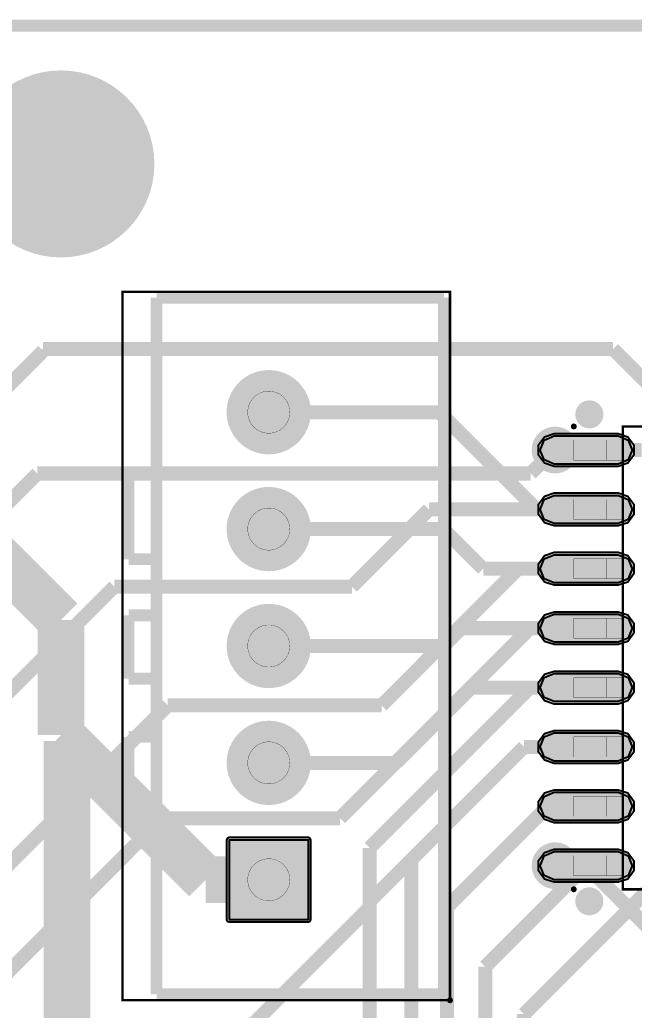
# Model space of a CAD drawing. Header units: millimetres. Extents: x -5.5 to 32.5, y -5.3 to 73.4.
# Drawn here: x 7.12 to 20.26, y 51.9 to 73.08 of the extents above; entities that cross this region are included whole.
import ezdxf

# ---------------------------------------------------------------- set-up
doc = ezdxf.new("R2010")
doc.units = ezdxf.units.MM
for name, color, linetype, true_color in [('Board Outline Layer', 7, 'Continuous', 0xff00ff), ('Bottom Layer', 7, 'Continuous', 0x0000ff), ('Bottom Paste Mask Layer', 7, 'Continuous', 0x800000), ('Bottom Silkscreen Layer', 7, 'Continuous', 0x66cc33), ('Bottom Solder Mask Layer', 7, 'Continuous', 0xaa00ff), ('Component Marking Layer', 7, 'Continuous', 0x66ffcc), ('Component Shape Layer', 7, 'Continuous', 0x00cccc), ('Document Layer', 7, 'Continuous', 0xffffff), ('Hole Layer', 7, 'Continuous', 0x222222), ('Multi-Layer', 7, 'Continuous', 0xc0c0c0), ('Pin Floating Layer', 7, 'Continuous', 0xff99ff), ('Pin Soldering Layer', 7, 'Continuous', 0xcc9999), ('Top Layer', 7, 'Continuous', 0xff0000), ('Top Paste Mask Layer', 7, 'Continuous', 0x808080), ('Top Silkscreen Layer', 7, 'Continuous', 0xffcc00), ('Top Solder Mask Layer', 7, 'Continuous', 0x800080)]:
    doc.layers.add(name, color=color, linetype=linetype, true_color=true_color)

msp = doc.modelspace()

# ---------------------------------------------------------------- hatches: boundary and pattern name
at = {"layer": 'Bottom Layer'}
for points in [[(11.596, 64.69, 1), (13.296, 64.69, 1)], [(19.92, 64.182), (20.133, 64.094), (20.221, 63.881), (20.133, 63.668), (19.92, 63.58), (18.551, 63.58), (18.338, 63.668), (18.25, 63.881), (18.338, 64.094), (18.551, 64.182)], [(11.596, 62.19, 1), (13.296, 62.19, 1)], [(19.92, 62.912), (20.133, 62.824), (20.221, 62.611), (20.133, 62.398), (19.92, 62.31), (18.551, 62.31), (18.338, 62.398), (18.25, 62.611), (18.338, 62.824), (18.551, 62.912)], [(19.92, 61.642), (20.133, 61.554), (20.221, 61.341), (20.133, 61.128), (19.92, 61.04), (18.551, 61.04), (18.338, 61.128), (18.25, 61.341), (18.338, 61.554), (18.551, 61.642)], [(11.596, 59.69, 1), (13.296, 59.69, 1)], [(19.92, 60.372), (20.133, 60.284), (20.221, 60.071), (20.133, 59.858), (19.92, 59.77), (18.551, 59.77), (18.338, 59.858), (18.25, 60.071), (18.338, 60.284), (18.551, 60.372)], [(19.92, 59.102), (20.133, 59.014), (20.221, 58.801), (20.133, 58.588), (19.92, 58.5), (18.551, 58.5), (18.338, 58.588), (18.25, 58.801), (18.338, 59.014), (18.551, 59.102)], [(11.596, 57.19, 1), (13.296, 57.19, 1)], [(19.92, 57.832), (20.133, 57.744), (20.221, 57.531), (20.133, 57.318), (19.92, 57.23), (18.551, 57.23), (18.338, 57.318), (18.25, 57.531), (18.338, 57.744), (18.551, 57.832)], [(19.92, 56.562), (20.133, 56.474), (20.221, 56.261), (20.133, 56.048), (19.92, 55.96), (18.551, 55.96), (18.338, 56.048), (18.25, 56.261), (18.338, 56.474), (18.551, 56.562)], [(11.596, 53.84), (13.296, 53.84), (13.296, 55.54), (11.596, 55.54)], [(19.92, 55.292), (20.133, 55.204), (20.221, 54.991), (20.133, 54.778), (19.92, 54.69), (18.551, 54.69), (18.338, 54.778), (18.25, 54.991), (18.338, 55.204), (18.551, 55.292)]]:
    msp.add_hatch(color=256, dxfattribs=at).paths.add_polyline_path(points)
at = {"layer": 'Bottom Paste Mask Layer'}
for points in [[(19.92, 64.182), (20.133, 64.094), (20.221, 63.881), (20.133, 63.668), (19.92, 63.58), (18.551, 63.58), (18.338, 63.668), (18.25, 63.881), (18.338, 64.094), (18.551, 64.182)], [(19.92, 62.912), (20.133, 62.824), (20.221, 62.611), (20.133, 62.398), (19.92, 62.31), (18.551, 62.31), (18.338, 62.398), (18.25, 62.611), (18.338, 62.824), (18.551, 62.912)], [(19.92, 61.642), (20.133, 61.554), (20.221, 61.341), (20.133, 61.128), (19.92, 61.04), (18.551, 61.04), (18.338, 61.128), (18.25, 61.341), (18.338, 61.554), (18.551, 61.642)], [(19.92, 60.372), (20.133, 60.284), (20.221, 60.071), (20.133, 59.858), (19.92, 59.77), (18.551, 59.77), (18.338, 59.858), (18.25, 60.071), (18.338, 60.284), (18.551, 60.372)], [(19.92, 59.102), (20.133, 59.014), (20.221, 58.801), (20.133, 58.588), (19.92, 58.5), (18.551, 58.5), (18.338, 58.588), (18.25, 58.801), (18.338, 59.014), (18.551, 59.102)], [(19.92, 57.832), (20.133, 57.744), (20.221, 57.531), (20.133, 57.318), (19.92, 57.23), (18.551, 57.23), (18.338, 57.318), (18.25, 57.531), (18.338, 57.744), (18.551, 57.832)], [(19.92, 56.562), (20.133, 56.474), (20.221, 56.261), (20.133, 56.048), (19.92, 55.96), (18.551, 55.96), (18.338, 56.048), (18.25, 56.261), (18.338, 56.474), (18.551, 56.562)], [(19.92, 55.292), (20.133, 55.204), (20.221, 54.991), (20.133, 54.778), (19.92, 54.69), (18.551, 54.69), (18.338, 54.778), (18.25, 54.991), (18.338, 55.204), (18.551, 55.292)]]:
    msp.add_hatch(color=256, dxfattribs=at).paths.add_polyline_path(points)
at = {"layer": 'Bottom Solder Mask Layer'}
for points in [[(19.92, 64.233), (20.127, 64.166), (20.255, 63.99), (20.255, 63.772), (20.127, 63.597), (19.92, 63.529), (18.551, 63.529), (18.344, 63.597), (18.216, 63.772), (18.216, 63.99), (18.344, 64.166), (18.551, 64.233)], [(19.92, 62.963), (20.127, 62.896), (20.255, 62.72), (20.255, 62.502), (20.127, 62.327), (19.92, 62.259), (18.551, 62.259), (18.344, 62.327), (18.216, 62.502), (18.216, 62.72), (18.344, 62.896), (18.551, 62.963)], [(19.92, 61.693), (20.127, 61.626), (20.255, 61.45), (20.255, 61.232), (20.127, 61.057), (19.92, 60.989), (18.551, 60.989), (18.344, 61.057), (18.216, 61.232), (18.216, 61.45), (18.344, 61.626), (18.551, 61.693)], [(19.92, 60.423), (20.127, 60.356), (20.255, 60.18), (20.255, 59.962), (20.127, 59.787), (19.92, 59.719), (18.551, 59.719), (18.344, 59.787), (18.216, 59.962), (18.216, 60.18), (18.344, 60.356), (18.551, 60.423)], [(19.92, 59.153), (20.127, 59.086), (20.255, 58.91), (20.255, 58.692), (20.127, 58.517), (19.92, 58.449), (18.551, 58.449), (18.344, 58.517), (18.216, 58.692), (18.216, 58.91), (18.344, 59.086), (18.551, 59.153)], [(19.92, 57.883), (20.127, 57.816), (20.255, 57.64), (20.255, 57.422), (20.127, 57.247), (19.92, 57.179), (18.551, 57.179), (18.344, 57.247), (18.216, 57.422), (18.216, 57.64), (18.344, 57.816), (18.551, 57.883)], [(19.92, 56.613), (20.127, 56.546), (20.255, 56.37), (20.255, 56.152), (20.127, 55.976), (19.92, 55.909), (18.551, 55.909), (18.344, 55.976), (18.216, 56.152), (18.216, 56.37), (18.344, 56.546), (18.551, 56.613)], [(19.92, 55.343), (20.127, 55.276), (20.255, 55.1), (20.255, 54.882), (20.127, 54.706), (19.92, 54.639), (18.551, 54.639), (18.344, 54.706), (18.216, 54.882), (18.216, 55.1), (18.344, 55.276), (18.551, 55.343)]]:
    msp.add_hatch(color=256, dxfattribs=at).paths.add_polyline_path(points)
at = {"layer": 'Component Marking Layer'}
for points in [[(18.911, 64.386, 1), (19.031, 64.386, 1)], [(18.911, 54.486, 1), (19.031, 54.486, 1)], [(16.263, 52.113, 1), (16.383, 52.113, 1)]]:
    msp.add_hatch(color=256, dxfattribs=at).paths.add_polyline_path(points)
at = {"layer": 'Hole Layer'}
for points in [[(11.896, 64.69, 1), (12.996, 64.69, 1)], [(11.896, 62.19, 1), (12.996, 62.19, 1)], [(11.896, 59.69, 1), (12.996, 59.69, 1)], [(11.896, 57.19, 1), (12.996, 57.19, 1)], [(11.896, 54.69, 1), (12.996, 54.69, 1)]]:
    msp.add_hatch(color=256, dxfattribs=at).paths.add_polyline_path(points)
at = {"layer": 'Multi-Layer'}
for points in [[(6, 70, 1), (10, 70, 1)], [(11.596, 64.69, 1), (13.296, 64.69, 1)], [(11.596, 64.69, 1), (13.296, 64.69, 1)], [(11.596, 64.69, 1), (13.296, 64.69, 1)], [(11.596, 62.19, 1), (13.296, 62.19, 1)], [(11.596, 62.19, 1), (13.296, 62.19, 1)], [(11.596, 62.19, 1), (13.296, 62.19, 1)], [(11.596, 59.69, 1), (13.296, 59.69, 1)], [(11.596, 59.69, 1), (13.296, 59.69, 1)], [(11.596, 59.69, 1), (13.296, 59.69, 1)], [(11.596, 57.19, 1), (13.296, 57.19, 1)], [(11.596, 57.19, 1), (13.296, 57.19, 1)], [(11.596, 57.19, 1), (13.296, 57.19, 1)], [(11.596, 53.84), (13.296, 53.84), (13.296, 55.54), (11.596, 55.54)], [(11.596, 53.84), (13.296, 53.84), (13.296, 55.54), (11.596, 55.54)], [(11.596, 53.84), (13.296, 53.84), (13.296, 55.54), (11.596, 55.54)]]:
    msp.add_hatch(color=256, dxfattribs=at).paths.add_polyline_path(points)
at = {"layer": 'Pin Floating Layer'}
for points in [[(19.661, 64.096), (20.031, 64.096), (20.031, 63.666), (19.661, 63.666)], [(19.661, 63.666), (20.031, 63.666), (20.031, 64.096), (19.661, 64.096)], [(19.661, 62.826), (20.031, 62.826), (20.031, 62.396), (19.661, 62.396)], [(19.661, 62.396), (20.031, 62.396), (20.031, 62.826), (19.661, 62.826)], [(19.661, 61.556), (20.031, 61.556), (20.031, 61.126), (19.661, 61.126)], [(19.661, 61.126), (20.031, 61.126), (20.031, 61.556), (19.661, 61.556)], [(19.661, 60.286), (20.031, 60.286), (20.031, 59.856), (19.661, 59.856)], [(19.661, 59.856), (20.031, 59.856), (20.031, 60.286), (19.661, 60.286)], [(19.661, 59.016), (20.031, 59.016), (20.031, 58.586), (19.661, 58.586)], [(19.661, 58.586), (20.031, 58.586), (20.031, 59.016), (19.661, 59.016)], [(19.661, 57.746), (20.031, 57.746), (20.031, 57.316), (19.661, 57.316)], [(19.661, 57.316), (20.031, 57.316), (20.031, 57.746), (19.661, 57.746)], [(19.661, 56.476), (20.031, 56.476), (20.031, 56.046), (19.661, 56.046)], [(19.661, 56.046), (20.031, 56.046), (20.031, 56.476), (19.661, 56.476)], [(19.661, 55.206), (20.031, 55.206), (20.031, 54.776), (19.661, 54.776)], [(19.661, 54.776), (20.031, 54.776), (20.031, 55.206), (19.661, 55.206)]]:
    msp.add_hatch(color=256, dxfattribs=at).paths.add_polyline_path(points)
at = {"layer": 'Pin Soldering Layer'}
for points in [[(11.996, 64.69, 1), (12.896, 64.69, 1)], [(18.971, 64.096), (19.671, 64.096), (19.671, 63.666), (18.971, 63.666)], [(18.971, 63.666), (19.671, 63.666), (19.671, 64.096), (18.971, 64.096)], [(18.971, 62.826), (19.671, 62.826), (19.671, 62.396), (18.971, 62.396)], [(18.971, 62.396), (19.671, 62.396), (19.671, 62.826), (18.971, 62.826)], [(11.996, 62.19, 1), (12.896, 62.19, 1)], [(18.971, 61.556), (19.671, 61.556), (19.671, 61.126), (18.971, 61.126)], [(18.971, 61.126), (19.671, 61.126), (19.671, 61.556), (18.971, 61.556)], [(18.971, 60.286), (19.671, 60.286), (19.671, 59.856), (18.971, 59.856)], [(18.971, 59.856), (19.671, 59.856), (19.671, 60.286), (18.971, 60.286)], [(11.996, 59.69, 1), (12.896, 59.69, 1)], [(18.971, 59.016), (19.671, 59.016), (19.671, 58.586), (18.971, 58.586)], [(18.971, 58.586), (19.671, 58.586), (19.671, 59.016), (18.971, 59.016)], [(11.996, 57.19, 1), (12.896, 57.19, 1)], [(18.971, 57.746), (19.671, 57.746), (19.671, 57.316), (18.971, 57.316)], [(18.971, 57.316), (19.671, 57.316), (19.671, 57.746), (18.971, 57.746)], [(18.971, 56.476), (19.671, 56.476), (19.671, 56.046), (18.971, 56.046)], [(18.971, 56.046), (19.671, 56.046), (19.671, 56.476), (18.971, 56.476)], [(11.996, 54.69, 1), (12.896, 54.69, 1)], [(18.971, 55.206), (19.671, 55.206), (19.671, 54.776), (18.971, 54.776)], [(18.971, 54.776), (19.671, 54.776), (19.671, 55.206), (18.971, 55.206)]]:
    msp.add_hatch(color=256, dxfattribs=at).paths.add_polyline_path(points)
at = {"layer": 'Top Layer'}
for points in [[(11.596, 64.69, 1), (13.296, 64.69, 1)], [(18.551, 63.58), (18.338, 63.668), (18.25, 63.881), (18.338, 64.094), (18.551, 64.182), (19.92, 64.182), (20.133, 64.094), (20.221, 63.881), (20.133, 63.668), (19.92, 63.58)], [(11.596, 62.19, 1), (13.296, 62.19, 1)], [(18.551, 62.31), (18.338, 62.398), (18.25, 62.611), (18.338, 62.824), (18.551, 62.912), (19.92, 62.912), (20.133, 62.824), (20.221, 62.611), (20.133, 62.398), (19.92, 62.31)], [(18.551, 61.04), (18.338, 61.128), (18.25, 61.341), (18.338, 61.554), (18.551, 61.642), (19.92, 61.642), (20.133, 61.554), (20.221, 61.341), (20.133, 61.128), (19.92, 61.04)], [(11.596, 59.69, 1), (13.296, 59.69, 1)], [(18.551, 59.77), (18.338, 59.858), (18.25, 60.071), (18.338, 60.284), (18.551, 60.372), (19.92, 60.372), (20.133, 60.284), (20.221, 60.071), (20.133, 59.858), (19.92, 59.77)], [(18.551, 58.5), (18.338, 58.588), (18.25, 58.801), (18.338, 59.014), (18.551, 59.102), (19.92, 59.102), (20.133, 59.014), (20.221, 58.801), (20.133, 58.588), (19.92, 58.5)], [(11.596, 57.19, 1), (13.296, 57.19, 1)], [(18.551, 57.23), (18.338, 57.318), (18.25, 57.531), (18.338, 57.744), (18.551, 57.832), (19.92, 57.832), (20.133, 57.744), (20.221, 57.531), (20.133, 57.318), (19.92, 57.23)], [(18.551, 55.96), (18.338, 56.048), (18.25, 56.261), (18.338, 56.474), (18.551, 56.562), (19.92, 56.562), (20.133, 56.474), (20.221, 56.261), (20.133, 56.048), (19.92, 55.96)], [(11.596, 53.84), (13.296, 53.84), (13.296, 55.54), (11.596, 55.54)], [(18.551, 54.69), (18.338, 54.778), (18.25, 54.991), (18.338, 55.204), (18.551, 55.292), (19.92, 55.292), (20.133, 55.204), (20.221, 54.991), (20.133, 54.778), (19.92, 54.69)]]:
    msp.add_hatch(color=256, dxfattribs=at).paths.add_polyline_path(points)
at = {"layer": 'Top Paste Mask Layer'}
for points in [[(11.596, 64.69, 1), (13.296, 64.69, 1)], [(18.551, 63.58), (18.338, 63.668), (18.25, 63.881), (18.338, 64.094), (18.551, 64.182), (19.92, 64.182), (20.133, 64.094), (20.221, 63.881), (20.133, 63.668), (19.92, 63.58)], [(11.596, 62.19, 1), (13.296, 62.19, 1)], [(18.551, 62.31), (18.338, 62.398), (18.25, 62.611), (18.338, 62.824), (18.551, 62.912), (19.92, 62.912), (20.133, 62.824), (20.221, 62.611), (20.133, 62.398), (19.92, 62.31)], [(18.551, 61.04), (18.338, 61.128), (18.25, 61.341), (18.338, 61.554), (18.551, 61.642), (19.92, 61.642), (20.133, 61.554), (20.221, 61.341), (20.133, 61.128), (19.92, 61.04)], [(11.596, 59.69, 1), (13.296, 59.69, 1)], [(18.551, 59.77), (18.338, 59.858), (18.25, 60.071), (18.338, 60.284), (18.551, 60.372), (19.92, 60.372), (20.133, 60.284), (20.221, 60.071), (20.133, 59.858), (19.92, 59.77)], [(18.551, 58.5), (18.338, 58.588), (18.25, 58.801), (18.338, 59.014), (18.551, 59.102), (19.92, 59.102), (20.133, 59.014), (20.221, 58.801), (20.133, 58.588), (19.92, 58.5)], [(11.596, 57.19, 1), (13.296, 57.19, 1)], [(18.551, 57.23), (18.338, 57.318), (18.25, 57.531), (18.338, 57.744), (18.551, 57.832), (19.92, 57.832), (20.133, 57.744), (20.221, 57.531), (20.133, 57.318), (19.92, 57.23)], [(18.551, 55.96), (18.338, 56.048), (18.25, 56.261), (18.338, 56.474), (18.551, 56.562), (19.92, 56.562), (20.133, 56.474), (20.221, 56.261), (20.133, 56.048), (19.92, 55.96)], [(11.596, 53.84), (13.296, 53.84), (13.296, 55.54), (11.596, 55.54)], [(18.551, 54.69), (18.338, 54.778), (18.25, 54.991), (18.338, 55.204), (18.551, 55.292), (19.92, 55.292), (20.133, 55.204), (20.221, 54.991), (20.133, 54.778), (19.92, 54.69)]]:
    msp.add_hatch(color=256, dxfattribs=at).paths.add_polyline_path(points)
at = {"layer": 'Top Solder Mask Layer'}
for points in [[(11.545, 64.69, 1), (13.347, 64.69, 1)], [(18.551, 63.529), (18.344, 63.597), (18.216, 63.772), (18.216, 63.99), (18.344, 64.166), (18.551, 64.233), (19.92, 64.233), (20.127, 64.166), (20.255, 63.99), (20.255, 63.772), (20.127, 63.597), (19.92, 63.529)], [(11.545, 62.19, 1), (13.347, 62.19, 1)], [(18.551, 62.259), (18.344, 62.327), (18.216, 62.502), (18.216, 62.72), (18.344, 62.896), (18.551, 62.963), (19.92, 62.963), (20.127, 62.896), (20.255, 62.72), (20.255, 62.502), (20.127, 62.327), (19.92, 62.259)], [(18.551, 60.989), (18.344, 61.057), (18.216, 61.232), (18.216, 61.45), (18.344, 61.626), (18.551, 61.693), (19.92, 61.693), (20.127, 61.626), (20.255, 61.45), (20.255, 61.232), (20.127, 61.057), (19.92, 60.989)], [(11.545, 59.69, 1), (13.347, 59.69, 1)], [(18.551, 59.719), (18.344, 59.787), (18.216, 59.962), (18.216, 60.18), (18.344, 60.356), (18.551, 60.423), (19.92, 60.423), (20.127, 60.356), (20.255, 60.18), (20.255, 59.962), (20.127, 59.787), (19.92, 59.719)], [(18.551, 58.449), (18.344, 58.517), (18.216, 58.692), (18.216, 58.91), (18.344, 59.086), (18.551, 59.153), (19.92, 59.153), (20.127, 59.086), (20.255, 58.91), (20.255, 58.692), (20.127, 58.517), (19.92, 58.449)], [(11.545, 57.19, 1), (13.347, 57.19, 1)], [(18.551, 57.179), (18.344, 57.247), (18.216, 57.422), (18.216, 57.64), (18.344, 57.816), (18.551, 57.883), (19.92, 57.883), (20.127, 57.816), (20.255, 57.64), (20.255, 57.422), (20.127, 57.247), (19.92, 57.179)], [(18.551, 55.909), (18.344, 55.976), (18.216, 56.152), (18.216, 56.37), (18.344, 56.546), (18.551, 56.613), (19.92, 56.613), (20.127, 56.546), (20.255, 56.37), (20.255, 56.152), (20.127, 55.976), (19.92, 55.909)], [(11.596, 53.789), (13.296, 53.789), (13.332, 53.804), (13.347, 53.84), (13.347, 55.54), (13.332, 55.576), (13.296, 55.591), (11.596, 55.591), (11.56, 55.576), (11.545, 55.54), (11.545, 53.84), (11.56, 53.804)], [(18.551, 54.639), (18.344, 54.706), (18.216, 54.882), (18.216, 55.1), (18.344, 55.276), (18.551, 55.343), (19.92, 55.343), (20.127, 55.276), (20.255, 55.1), (20.255, 54.882), (20.127, 54.706), (19.92, 54.639)]]:
    msp.add_hatch(color=256, dxfattribs=at).paths.add_polyline_path(points)

# ---------------------------------------------------------------- linework, layer by layer
at = {"layer": 'Board Outline Layer', "const_width": 0.254}
msp.add_lwpolyline([(5.15, 72.955), (26.74, 72.955), (31.947, 67.748), (31.947, 5.01), (26.994, 0.057), (5.023, 0.057), (-0.057, 5.137), (-0.057, 67.748)], close=True, dxfattribs=at)
at = {"layer": 'Bottom Layer'}
for points, const_width in [([(3.683, 64.563), (8.001, 60.245)], 1), ([(12.446, 64.69), (16.097, 64.69)], 0.3), ([(18.176, 62.611), (16.097, 64.69)], 0.3), ([(19.235, 63.881), (20.422, 63.881)], 0.3), ([(19.235, 62.611), (18.176, 62.611)], 0.3), ([(12.446, 62.19), (16.184, 62.19)], 0.3), ([(17.033, 61.341), (16.184, 62.19)], 0.3), ([(19.235, 61.341), (17.033, 61.341)], 0.3), ([(8.001, 60.245), (8.001, 57.785)], 1), ([(16.568, 60.071), (16.187, 59.69)], 0.3), ([(19.235, 60.071), (16.568, 60.071)], 0.3), ([(16.187, 59.69), (12.446, 59.69)], 0.3), ([(16.779, 58.801), (15.168, 57.19)], 0.3), ([(19.235, 58.801), (16.779, 58.801)], 0.3), ([(8.001, 57.785), (8.128, 57.658)], 1), ([(8.128, 57.658), (8.128, 44.739)], 1), ([(8.128, 57.658), (11.096, 54.69)], 1), ([(17.907, 57.531), (14.605, 54.229)], 0.3), ([(19.235, 57.531), (17.907, 57.531)], 0.3), ([(12.446, 57.19), (15.168, 57.19)], 0.3), ([(18.415, 56.261), (16.256, 54.102)], 0.3), ([(22.352, 56.261), (17.907, 51.816)], 0.3), ([(19.235, 56.261), (18.415, 56.261)], 0.3), ([(11.096, 54.69), (12.446, 54.69)], 1), ([(19.235, 54.991), (17.076, 52.832)], 0.3), ([(14.605, 51.44), (14.605, 54.229)], 0.3), ([(16.256, 50.591), (16.256, 54.102)], 0.3), ([(17.076, 52.832), (17.076, 48.911)], 0.3), ([(17.907, 51.816), (17.907, 47.242)], 0.3)]:
    msp.add_lwpolyline(points, dxfattribs=dict(at, const_width=const_width))
for points in [[(19.92, 64.182), (20.133, 64.094), (20.221, 63.881), (20.133, 63.668), (19.92, 63.58), (18.551, 63.58), (18.338, 63.668), (18.25, 63.881), (18.338, 64.094), (18.551, 64.182)], [(19.92, 62.912), (20.133, 62.824), (20.221, 62.611), (20.133, 62.398), (19.92, 62.31), (18.551, 62.31), (18.338, 62.398), (18.25, 62.611), (18.338, 62.824), (18.551, 62.912)], [(19.92, 61.642), (20.133, 61.554), (20.221, 61.341), (20.133, 61.128), (19.92, 61.04), (18.551, 61.04), (18.338, 61.128), (18.25, 61.341), (18.338, 61.554), (18.551, 61.642)], [(19.92, 60.372), (20.133, 60.284), (20.221, 60.071), (20.133, 59.858), (19.92, 59.77), (18.551, 59.77), (18.338, 59.858), (18.25, 60.071), (18.338, 60.284), (18.551, 60.372)], [(19.92, 59.102), (20.133, 59.014), (20.221, 58.801), (20.133, 58.588), (19.92, 58.5), (18.551, 58.5), (18.338, 58.588), (18.25, 58.801), (18.338, 59.014), (18.551, 59.102)], [(19.92, 57.832), (20.133, 57.744), (20.221, 57.531), (20.133, 57.318), (19.92, 57.23), (18.551, 57.23), (18.338, 57.318), (18.25, 57.531), (18.338, 57.744), (18.551, 57.832)], [(19.92, 56.562), (20.133, 56.474), (20.221, 56.261), (20.133, 56.048), (19.92, 55.96), (18.551, 55.96), (18.338, 56.048), (18.25, 56.261), (18.338, 56.474), (18.551, 56.562)], [(11.596, 53.84), (13.296, 53.84), (13.296, 55.54), (11.596, 55.54)], [(19.92, 55.292), (20.133, 55.204), (20.221, 54.991), (20.133, 54.778), (19.92, 54.69), (18.551, 54.69), (18.338, 54.778), (18.25, 54.991), (18.338, 55.204), (18.551, 55.292)]]:
    msp.add_lwpolyline(points, close=True, dxfattribs=at)
at = {"layer": 'Bottom Paste Mask Layer'}
for points in [[(19.92, 64.182), (20.133, 64.094), (20.221, 63.881), (20.133, 63.668), (19.92, 63.58), (18.551, 63.58), (18.338, 63.668), (18.25, 63.881), (18.338, 64.094), (18.551, 64.182)], [(19.92, 62.912), (20.133, 62.824), (20.221, 62.611), (20.133, 62.398), (19.92, 62.31), (18.551, 62.31), (18.338, 62.398), (18.25, 62.611), (18.338, 62.824), (18.551, 62.912)], [(19.92, 61.642), (20.133, 61.554), (20.221, 61.341), (20.133, 61.128), (19.92, 61.04), (18.551, 61.04), (18.338, 61.128), (18.25, 61.341), (18.338, 61.554), (18.551, 61.642)], [(19.92, 60.372), (20.133, 60.284), (20.221, 60.071), (20.133, 59.858), (19.92, 59.77), (18.551, 59.77), (18.338, 59.858), (18.25, 60.071), (18.338, 60.284), (18.551, 60.372)], [(19.92, 59.102), (20.133, 59.014), (20.221, 58.801), (20.133, 58.588), (19.92, 58.5), (18.551, 58.5), (18.338, 58.588), (18.25, 58.801), (18.338, 59.014), (18.551, 59.102)], [(19.92, 57.832), (20.133, 57.744), (20.221, 57.531), (20.133, 57.318), (19.92, 57.23), (18.551, 57.23), (18.338, 57.318), (18.25, 57.531), (18.338, 57.744), (18.551, 57.832)], [(19.92, 56.562), (20.133, 56.474), (20.221, 56.261), (20.133, 56.048), (19.92, 55.96), (18.551, 55.96), (18.338, 56.048), (18.25, 56.261), (18.338, 56.474), (18.551, 56.562)], [(19.92, 55.292), (20.133, 55.204), (20.221, 54.991), (20.133, 54.778), (19.92, 54.69), (18.551, 54.69), (18.338, 54.778), (18.25, 54.991), (18.338, 55.204), (18.551, 55.292)]]:
    msp.add_lwpolyline(points, close=True, dxfattribs=at)
at = {"layer": 'Bottom Silkscreen Layer', "const_width": 0.3}
msp.add_lwpolyline([(19.154, 54.229, 1), (19.454, 54.229, 1)], format="xyb", close=True, dxfattribs=at)
msp.add_lwpolyline([(19.154, 54.229, 1), (19.454, 54.229, 1)], format="xyb", close=True, dxfattribs=at)
at = {"layer": 'Bottom Solder Mask Layer'}
for points in [[(19.92, 64.233), (20.127, 64.166), (20.255, 63.99), (20.255, 63.772), (20.127, 63.597), (19.92, 63.529), (18.551, 63.529), (18.344, 63.597), (18.216, 63.772), (18.216, 63.99), (18.344, 64.166), (18.551, 64.233)], [(19.92, 62.963), (20.127, 62.896), (20.255, 62.72), (20.255, 62.502), (20.127, 62.327), (19.92, 62.259), (18.551, 62.259), (18.344, 62.327), (18.216, 62.502), (18.216, 62.72), (18.344, 62.896), (18.551, 62.963)], [(19.92, 61.693), (20.127, 61.626), (20.255, 61.45), (20.255, 61.232), (20.127, 61.057), (19.92, 60.989), (18.551, 60.989), (18.344, 61.057), (18.216, 61.232), (18.216, 61.45), (18.344, 61.626), (18.551, 61.693)], [(19.92, 60.423), (20.127, 60.356), (20.255, 60.18), (20.255, 59.962), (20.127, 59.787), (19.92, 59.719), (18.551, 59.719), (18.344, 59.787), (18.216, 59.962), (18.216, 60.18), (18.344, 60.356), (18.551, 60.423)], [(19.92, 59.153), (20.127, 59.086), (20.255, 58.91), (20.255, 58.692), (20.127, 58.517), (19.92, 58.449), (18.551, 58.449), (18.344, 58.517), (18.216, 58.692), (18.216, 58.91), (18.344, 59.086), (18.551, 59.153)], [(19.92, 57.883), (20.127, 57.816), (20.255, 57.64), (20.255, 57.422), (20.127, 57.247), (19.92, 57.179), (18.551, 57.179), (18.344, 57.247), (18.216, 57.422), (18.216, 57.64), (18.344, 57.816), (18.551, 57.883)], [(19.92, 56.613), (20.127, 56.546), (20.255, 56.37), (20.255, 56.152), (20.127, 55.976), (19.92, 55.909), (18.551, 55.909), (18.344, 55.976), (18.216, 56.152), (18.216, 56.37), (18.344, 56.546), (18.551, 56.613)], [(19.92, 55.343), (20.127, 55.276), (20.255, 55.1), (20.255, 54.882), (20.127, 54.706), (19.92, 54.639), (18.551, 54.639), (18.344, 54.706), (18.216, 54.882), (18.216, 55.1), (18.344, 55.276), (18.551, 55.343)]]:
    msp.add_lwpolyline(points, close=True, dxfattribs=at)
at = {"layer": 'Component Marking Layer', "const_width": 0.00508}
for points in [[(18.911, 64.386, 1), (19.031, 64.386, 1)], [(18.911, 54.486, 1), (19.031, 54.486, 1)], [(16.263, 52.113, 1), (16.383, 52.113, 1)]]:
    msp.add_lwpolyline(points, format="xyb", close=True, dxfattribs=at)
at = {"layer": 'Component Shape Layer', "const_width": 0.0508}
for points in [[(9.319, 52.113), (9.319, 67.267), (16.323, 67.267), (16.323, 52.113)], [(9.319, 52.113), (9.319, 67.267), (16.323, 67.267), (16.323, 52.113)], [(20.021, 64.386), (23.921, 64.386), (23.921, 54.486), (20.021, 54.486)], [(20.021, 54.486), (23.921, 54.486), (23.921, 64.386), (20.021, 64.386)], [(20.021, 64.386), (23.921, 64.386), (23.921, 54.486), (20.021, 54.486)], [(20.021, 54.486), (23.921, 54.486), (23.921, 64.386), (20.021, 64.386)]]:
    msp.add_lwpolyline(points, close=True, dxfattribs=at)
at = {"layer": 'Document Layer', "const_width": 0.5}
for points in [[(18.321, 63.881, 1), (18.821, 63.881, 1)], [(18.321, 63.881, 1), (18.821, 63.881, 1)], [(18.321, 54.991, 1), (18.821, 54.991, 1)], [(18.321, 54.991, 1), (18.821, 54.991, 1)]]:
    msp.add_lwpolyline(points, format="xyb", close=True, dxfattribs=at)
at = {"layer": 'Multi-Layer'}
msp.add_lwpolyline([(11.596, 53.84), (13.296, 53.84), (13.296, 55.54), (11.596, 55.54)], close=True, dxfattribs=at)
msp.add_lwpolyline([(11.596, 53.84), (13.296, 53.84), (13.296, 55.54), (11.596, 55.54)], close=True, dxfattribs=at)
msp.add_lwpolyline([(11.596, 53.84), (13.296, 53.84), (13.296, 55.54), (11.596, 55.54)], close=True, dxfattribs=at)
at = {"layer": 'Pin Floating Layer', "const_width": 0.00508}
for points in [[(19.661, 64.096), (20.031, 64.096), (20.031, 63.666), (19.661, 63.666)], [(19.661, 63.666), (20.031, 63.666), (20.031, 64.096), (19.661, 64.096)], [(19.661, 64.096), (20.031, 64.096), (20.031, 63.666), (19.661, 63.666)], [(19.661, 63.666), (20.031, 63.666), (20.031, 64.096), (19.661, 64.096)], [(19.661, 62.826), (20.031, 62.826), (20.031, 62.396), (19.661, 62.396)], [(19.661, 62.396), (20.031, 62.396), (20.031, 62.826), (19.661, 62.826)], [(19.661, 62.826), (20.031, 62.826), (20.031, 62.396), (19.661, 62.396)], [(19.661, 62.396), (20.031, 62.396), (20.031, 62.826), (19.661, 62.826)], [(19.661, 61.556), (20.031, 61.556), (20.031, 61.126), (19.661, 61.126)], [(19.661, 61.126), (20.031, 61.126), (20.031, 61.556), (19.661, 61.556)], [(19.661, 61.556), (20.031, 61.556), (20.031, 61.126), (19.661, 61.126)], [(19.661, 61.126), (20.031, 61.126), (20.031, 61.556), (19.661, 61.556)], [(19.661, 60.286), (20.031, 60.286), (20.031, 59.856), (19.661, 59.856)], [(19.661, 59.856), (20.031, 59.856), (20.031, 60.286), (19.661, 60.286)], [(19.661, 60.286), (20.031, 60.286), (20.031, 59.856), (19.661, 59.856)], [(19.661, 59.856), (20.031, 59.856), (20.031, 60.286), (19.661, 60.286)], [(19.661, 59.016), (20.031, 59.016), (20.031, 58.586), (19.661, 58.586)], [(19.661, 58.586), (20.031, 58.586), (20.031, 59.016), (19.661, 59.016)], [(19.661, 59.016), (20.031, 59.016), (20.031, 58.586), (19.661, 58.586)], [(19.661, 58.586), (20.031, 58.586), (20.031, 59.016), (19.661, 59.016)], [(19.661, 57.746), (20.031, 57.746), (20.031, 57.316), (19.661, 57.316)], [(19.661, 57.316), (20.031, 57.316), (20.031, 57.746), (19.661, 57.746)], [(19.661, 57.746), (20.031, 57.746), (20.031, 57.316), (19.661, 57.316)], [(19.661, 57.316), (20.031, 57.316), (20.031, 57.746), (19.661, 57.746)], [(19.661, 56.476), (20.031, 56.476), (20.031, 56.046), (19.661, 56.046)], [(19.661, 56.046), (20.031, 56.046), (20.031, 56.476), (19.661, 56.476)], [(19.661, 56.476), (20.031, 56.476), (20.031, 56.046), (19.661, 56.046)], [(19.661, 56.046), (20.031, 56.046), (20.031, 56.476), (19.661, 56.476)], [(19.661, 55.206), (20.031, 55.206), (20.031, 54.776), (19.661, 54.776)], [(19.661, 54.776), (20.031, 54.776), (20.031, 55.206), (19.661, 55.206)], [(19.661, 55.206), (20.031, 55.206), (20.031, 54.776), (19.661, 54.776)], [(19.661, 54.776), (20.031, 54.776), (20.031, 55.206), (19.661, 55.206)]]:
    msp.add_lwpolyline(points, close=True, dxfattribs=at)
at = {"layer": 'Pin Soldering Layer', "const_width": 0.00508}
for points in [[(11.996, 64.69, 1), (12.896, 64.69, 1)], [(11.996, 62.19, 1), (12.896, 62.19, 1)], [(11.996, 59.69, 1), (12.896, 59.69, 1)], [(11.996, 57.19, 1), (12.896, 57.19, 1)], [(11.996, 54.69, 1), (12.896, 54.69, 1)]]:
    msp.add_lwpolyline(points, format="xyb", close=True, dxfattribs=at)
for points in [[(18.971, 64.096), (19.671, 64.096), (19.671, 63.666), (18.971, 63.666)], [(18.971, 63.666), (19.671, 63.666), (19.671, 64.096), (18.971, 64.096)], [(18.971, 64.096), (19.671, 64.096), (19.671, 63.666), (18.971, 63.666)], [(18.971, 63.666), (19.671, 63.666), (19.671, 64.096), (18.971, 64.096)], [(18.971, 62.826), (19.671, 62.826), (19.671, 62.396), (18.971, 62.396)], [(18.971, 62.396), (19.671, 62.396), (19.671, 62.826), (18.971, 62.826)], [(18.971, 62.826), (19.671, 62.826), (19.671, 62.396), (18.971, 62.396)], [(18.971, 62.396), (19.671, 62.396), (19.671, 62.826), (18.971, 62.826)], [(18.971, 61.556), (19.671, 61.556), (19.671, 61.126), (18.971, 61.126)], [(18.971, 61.126), (19.671, 61.126), (19.671, 61.556), (18.971, 61.556)], [(18.971, 61.556), (19.671, 61.556), (19.671, 61.126), (18.971, 61.126)], [(18.971, 61.126), (19.671, 61.126), (19.671, 61.556), (18.971, 61.556)], [(18.971, 60.286), (19.671, 60.286), (19.671, 59.856), (18.971, 59.856)], [(18.971, 59.856), (19.671, 59.856), (19.671, 60.286), (18.971, 60.286)], [(18.971, 60.286), (19.671, 60.286), (19.671, 59.856), (18.971, 59.856)], [(18.971, 59.856), (19.671, 59.856), (19.671, 60.286), (18.971, 60.286)], [(18.971, 59.016), (19.671, 59.016), (19.671, 58.586), (18.971, 58.586)], [(18.971, 58.586), (19.671, 58.586), (19.671, 59.016), (18.971, 59.016)], [(18.971, 59.016), (19.671, 59.016), (19.671, 58.586), (18.971, 58.586)], [(18.971, 58.586), (19.671, 58.586), (19.671, 59.016), (18.971, 59.016)], [(18.971, 57.746), (19.671, 57.746), (19.671, 57.316), (18.971, 57.316)], [(18.971, 57.316), (19.671, 57.316), (19.671, 57.746), (18.971, 57.746)], [(18.971, 57.746), (19.671, 57.746), (19.671, 57.316), (18.971, 57.316)], [(18.971, 57.316), (19.671, 57.316), (19.671, 57.746), (18.971, 57.746)], [(18.971, 56.476), (19.671, 56.476), (19.671, 56.046), (18.971, 56.046)], [(18.971, 56.046), (19.671, 56.046), (19.671, 56.476), (18.971, 56.476)], [(18.971, 56.476), (19.671, 56.476), (19.671, 56.046), (18.971, 56.046)], [(18.971, 56.046), (19.671, 56.046), (19.671, 56.476), (18.971, 56.476)], [(18.971, 55.206), (19.671, 55.206), (19.671, 54.776), (18.971, 54.776)], [(18.971, 54.776), (19.671, 54.776), (19.671, 55.206), (18.971, 55.206)], [(18.971, 55.206), (19.671, 55.206), (19.671, 54.776), (18.971, 54.776)], [(18.971, 54.776), (19.671, 54.776), (19.671, 55.206), (18.971, 55.206)]]:
    msp.add_lwpolyline(points, close=True, dxfattribs=at)
at = {"layer": 'Top Layer', "const_width": 0.3}
for points in [[(3.683, 62.063), (7.62, 66)], [(7.62, 66), (7.62, 66.04)], [(7.62, 66.04), (19.812, 66.04)], [(19.812, 66.04), (21.717, 64.135)], [(18.049, 63.379), (18.551, 63.881)], [(18.551, 63.881), (19.235, 63.881)], [(3.683, 59.563), (7.499, 63.379)], [(7.499, 63.379), (18.049, 63.379)], [(14.224, 60.96), (15.875, 62.611)], [(15.875, 62.611), (19.235, 62.611)], [(14.859, 58.42), (17.78, 61.341)], [(17.78, 61.341), (19.235, 61.341)], [(5.247, 57.063), (9.144, 60.96)], [(9.144, 60.96), (14.224, 60.96)], [(13.97, 56.007), (18.034, 60.071)], [(18.034, 60.071), (19.235, 60.071)], [(14.605, 55.372), (18.034, 58.801)], [(18.034, 58.801), (19.235, 58.801)], [(6.43, 54.563), (10.287, 58.42)], [(10.287, 58.42), (14.859, 58.42)], [(15.494, 55.118), (17.907, 57.531)], [(17.907, 57.531), (19.235, 57.531)], [(18.415, 56.261), (16.256, 54.102)], [(19.235, 56.261), (18.415, 56.261)], [(6.096, 51.943), (10.16, 56.007)], [(10.16, 56.007), (13.97, 56.007)], [(14.605, 54.102), (14.605, 55.372)], [(15.494, 47.371), (15.494, 55.118)], [(21.144, 53.083), (19.235, 54.991)], [(4.687, 44.184), (14.605, 54.102)], [(16.256, 54.102), (16.256, 45.593)]]:
    msp.add_lwpolyline(points, dxfattribs=at)
at = {"layer": 'Top Layer'}
for points in [[(18.551, 63.58), (18.338, 63.668), (18.25, 63.881), (18.338, 64.094), (18.551, 64.182), (19.92, 64.182), (20.133, 64.094), (20.221, 63.881), (20.133, 63.668), (19.92, 63.58)], [(18.551, 62.31), (18.338, 62.398), (18.25, 62.611), (18.338, 62.824), (18.551, 62.912), (19.92, 62.912), (20.133, 62.824), (20.221, 62.611), (20.133, 62.398), (19.92, 62.31)], [(18.551, 61.04), (18.338, 61.128), (18.25, 61.341), (18.338, 61.554), (18.551, 61.642), (19.92, 61.642), (20.133, 61.554), (20.221, 61.341), (20.133, 61.128), (19.92, 61.04)], [(18.551, 59.77), (18.338, 59.858), (18.25, 60.071), (18.338, 60.284), (18.551, 60.372), (19.92, 60.372), (20.133, 60.284), (20.221, 60.071), (20.133, 59.858), (19.92, 59.77)], [(18.551, 58.5), (18.338, 58.588), (18.25, 58.801), (18.338, 59.014), (18.551, 59.102), (19.92, 59.102), (20.133, 59.014), (20.221, 58.801), (20.133, 58.588), (19.92, 58.5)], [(18.551, 57.23), (18.338, 57.318), (18.25, 57.531), (18.338, 57.744), (18.551, 57.832), (19.92, 57.832), (20.133, 57.744), (20.221, 57.531), (20.133, 57.318), (19.92, 57.23)], [(18.551, 55.96), (18.338, 56.048), (18.25, 56.261), (18.338, 56.474), (18.551, 56.562), (19.92, 56.562), (20.133, 56.474), (20.221, 56.261), (20.133, 56.048), (19.92, 55.96)], [(11.596, 53.84), (13.296, 53.84), (13.296, 55.54), (11.596, 55.54)], [(18.551, 54.69), (18.338, 54.778), (18.25, 54.991), (18.338, 55.204), (18.551, 55.292), (19.92, 55.292), (20.133, 55.204), (20.221, 54.991), (20.133, 54.778), (19.92, 54.69)]]:
    msp.add_lwpolyline(points, close=True, dxfattribs=at)
at = {"layer": 'Top Paste Mask Layer'}
for points in [[(18.551, 63.58), (18.338, 63.668), (18.25, 63.881), (18.338, 64.094), (18.551, 64.182), (19.92, 64.182), (20.133, 64.094), (20.221, 63.881), (20.133, 63.668), (19.92, 63.58)], [(18.551, 62.31), (18.338, 62.398), (18.25, 62.611), (18.338, 62.824), (18.551, 62.912), (19.92, 62.912), (20.133, 62.824), (20.221, 62.611), (20.133, 62.398), (19.92, 62.31)], [(18.551, 61.04), (18.338, 61.128), (18.25, 61.341), (18.338, 61.554), (18.551, 61.642), (19.92, 61.642), (20.133, 61.554), (20.221, 61.341), (20.133, 61.128), (19.92, 61.04)], [(18.551, 59.77), (18.338, 59.858), (18.25, 60.071), (18.338, 60.284), (18.551, 60.372), (19.92, 60.372), (20.133, 60.284), (20.221, 60.071), (20.133, 59.858), (19.92, 59.77)], [(18.551, 58.5), (18.338, 58.588), (18.25, 58.801), (18.338, 59.014), (18.551, 59.102), (19.92, 59.102), (20.133, 59.014), (20.221, 58.801), (20.133, 58.588), (19.92, 58.5)], [(18.551, 57.23), (18.338, 57.318), (18.25, 57.531), (18.338, 57.744), (18.551, 57.832), (19.92, 57.832), (20.133, 57.744), (20.221, 57.531), (20.133, 57.318), (19.92, 57.23)], [(18.551, 55.96), (18.338, 56.048), (18.25, 56.261), (18.338, 56.474), (18.551, 56.562), (19.92, 56.562), (20.133, 56.474), (20.221, 56.261), (20.133, 56.048), (19.92, 55.96)], [(11.596, 53.84), (13.296, 53.84), (13.296, 55.54), (11.596, 55.54)], [(18.551, 54.69), (18.338, 54.778), (18.25, 54.991), (18.338, 55.204), (18.551, 55.292), (19.92, 55.292), (20.133, 55.204), (20.221, 54.991), (20.133, 54.778), (19.92, 54.69)]]:
    msp.add_lwpolyline(points, close=True, dxfattribs=at)
at = {"layer": 'Top Silkscreen Layer', "const_width": 0.254}
for points in [[(10.046, 52.24), (10.046, 67.14)], [(10.046, 67.14), (16.196, 67.14)], [(10.046, 52.24), (10.046, 67.14)], [(10.046, 67.14), (16.196, 67.14)], [(16.196, 52.24), (16.196, 67.14)], [(16.196, 52.24), (16.196, 67.14)], [(9.446, 61.546), (9.446, 63.407)], [(9.446, 63.407), (10.046, 63.407)], [(9.446, 61.546), (9.446, 63.407)], [(9.446, 63.407), (10.046, 63.407)], [(9.446, 61.546), (9.446, 63.407)], [(9.446, 63.407), (10.046, 63.407)], [(9.446, 61.546), (9.446, 63.407)], [(9.446, 63.407), (10.046, 63.407)], [(10.046, 61.546), (9.446, 61.546)], [(10.046, 61.546), (9.446, 61.546)], [(9.446, 58.99), (9.446, 60.346)], [(9.446, 60.346), (10.046, 60.346)], [(9.446, 58.99), (9.446, 60.346)], [(9.446, 60.346), (10.046, 60.346)], [(10.046, 58.99), (9.446, 58.99)], [(10.046, 58.99), (9.446, 58.99)], [(9.446, 55.885), (9.446, 57.746)], [(9.446, 57.746), (10.046, 57.746)], [(9.446, 55.885), (9.446, 57.746)], [(9.446, 57.746), (10.046, 57.746)], [(10.046, 55.885), (9.446, 55.885)], [(10.046, 55.885), (9.446, 55.885)], [(10.046, 52.24), (16.196, 52.24)], [(10.046, 52.24), (16.196, 52.24)]]:
    msp.add_lwpolyline(points, dxfattribs=at)
at = {"layer": 'Top Silkscreen Layer', "const_width": 0.3}
msp.add_lwpolyline([(19.154, 64.643, 1), (19.454, 64.643, 1)], format="xyb", close=True, dxfattribs=at)
msp.add_lwpolyline([(19.154, 64.643, 1), (19.454, 64.643, 1)], format="xyb", close=True, dxfattribs=at)
at = {"layer": 'Top Solder Mask Layer'}
for points in [[(18.551, 63.529), (18.344, 63.597), (18.216, 63.772), (18.216, 63.99), (18.344, 64.166), (18.551, 64.233), (19.92, 64.233), (20.127, 64.166), (20.255, 63.99), (20.255, 63.772), (20.127, 63.597), (19.92, 63.529)], [(18.551, 62.259), (18.344, 62.327), (18.216, 62.502), (18.216, 62.72), (18.344, 62.896), (18.551, 62.963), (19.92, 62.963), (20.127, 62.896), (20.255, 62.72), (20.255, 62.502), (20.127, 62.327), (19.92, 62.259)], [(18.551, 60.989), (18.344, 61.057), (18.216, 61.232), (18.216, 61.45), (18.344, 61.626), (18.551, 61.693), (19.92, 61.693), (20.127, 61.626), (20.255, 61.45), (20.255, 61.232), (20.127, 61.057), (19.92, 60.989)], [(18.551, 59.719), (18.344, 59.787), (18.216, 59.962), (18.216, 60.18), (18.344, 60.356), (18.551, 60.423), (19.92, 60.423), (20.127, 60.356), (20.255, 60.18), (20.255, 59.962), (20.127, 59.787), (19.92, 59.719)], [(18.551, 58.449), (18.344, 58.517), (18.216, 58.692), (18.216, 58.91), (18.344, 59.086), (18.551, 59.153), (19.92, 59.153), (20.127, 59.086), (20.255, 58.91), (20.255, 58.692), (20.127, 58.517), (19.92, 58.449)], [(18.551, 57.179), (18.344, 57.247), (18.216, 57.422), (18.216, 57.64), (18.344, 57.816), (18.551, 57.883), (19.92, 57.883), (20.127, 57.816), (20.255, 57.64), (20.255, 57.422), (20.127, 57.247), (19.92, 57.179)], [(18.551, 55.909), (18.344, 55.976), (18.216, 56.152), (18.216, 56.37), (18.344, 56.546), (18.551, 56.613), (19.92, 56.613), (20.127, 56.546), (20.255, 56.37), (20.255, 56.152), (20.127, 55.976), (19.92, 55.909)], [(11.596, 53.789), (13.296, 53.789), (13.332, 53.804), (13.347, 53.84), (13.347, 55.54), (13.332, 55.576), (13.296, 55.591), (11.596, 55.591), (11.56, 55.576), (11.545, 55.54), (11.545, 53.84), (11.56, 53.804)], [(18.551, 54.639), (18.344, 54.706), (18.216, 54.882), (18.216, 55.1), (18.344, 55.276), (18.551, 55.343), (19.92, 55.343), (20.127, 55.276), (20.255, 55.1), (20.255, 54.882), (20.127, 54.706), (19.92, 54.639)]]:
    msp.add_lwpolyline(points, close=True, dxfattribs=at)

doc.saveas('drawing.dxf')
